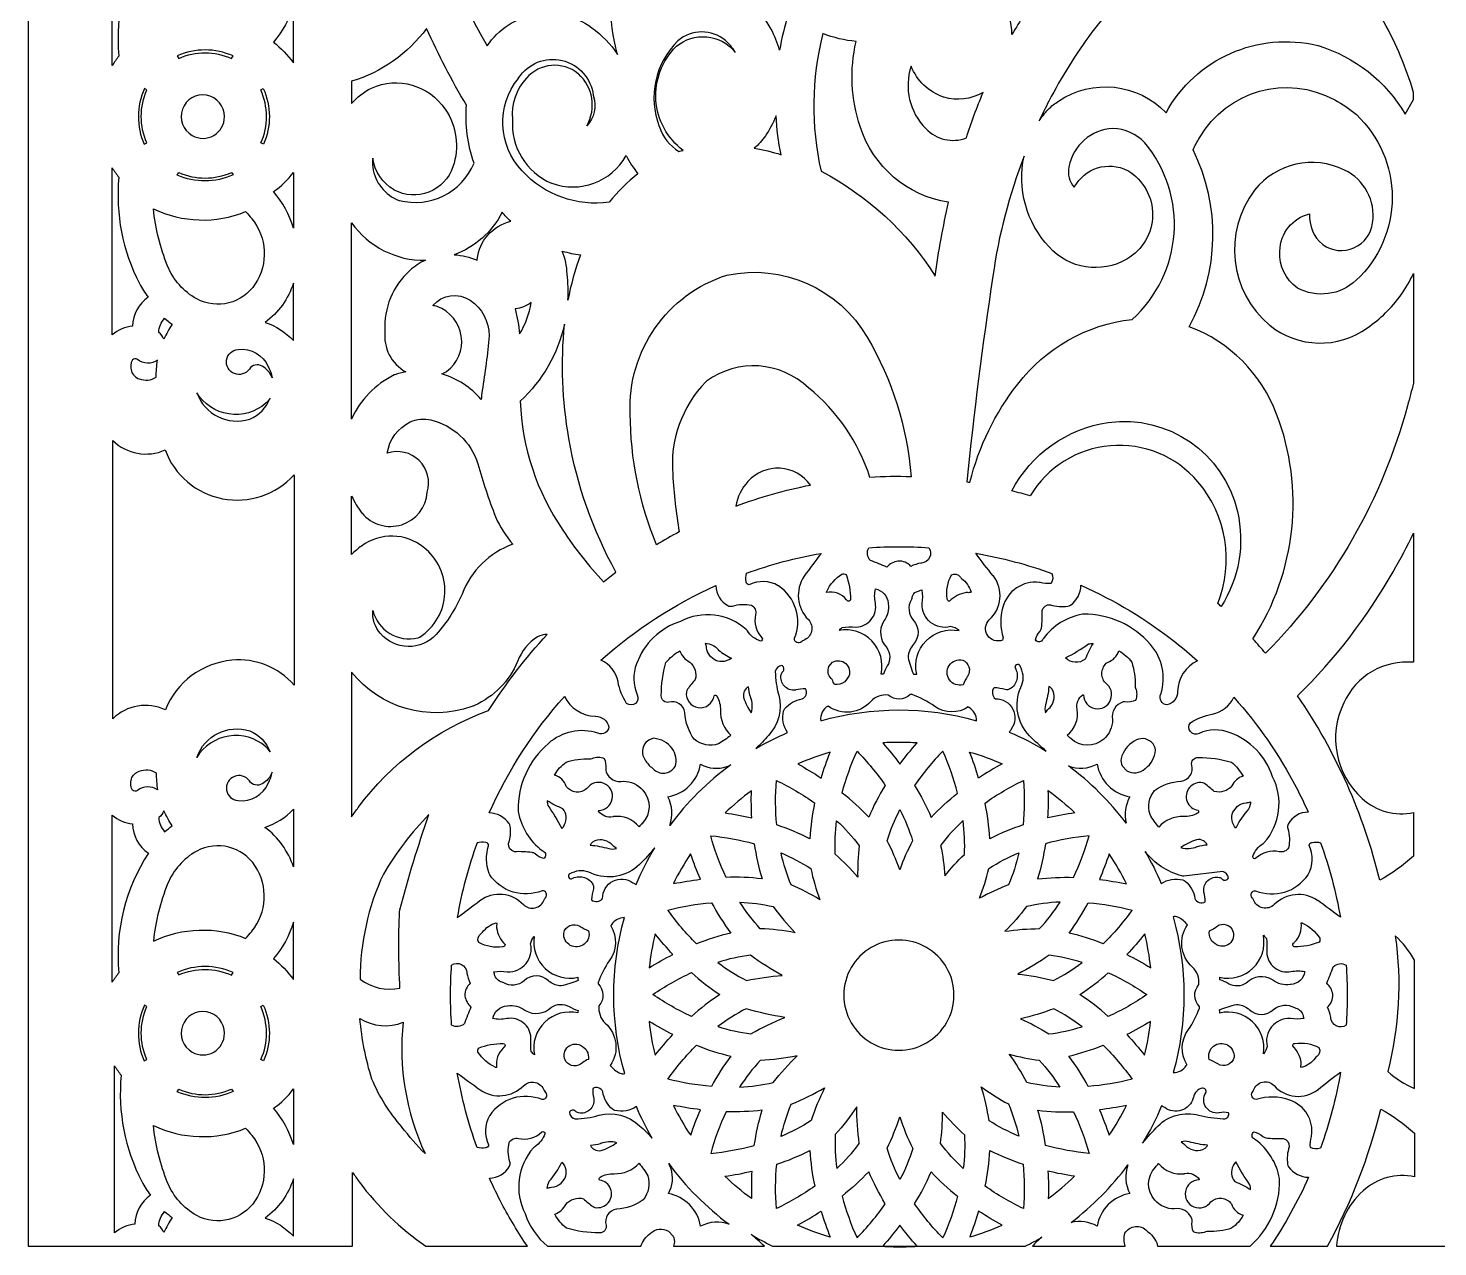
# Model space of a CAD drawing. Header units: millimetres. Extents: x 0 to 3267, y -2436 to 1995.
# Drawn here: x 5 to 610, y 896 to 1419 of the extents above; entities that cross this region are included whole.
import ezdxf

# ---------------------------------------------------------------- set-up
doc = ezdxf.new("R2010")
doc.units = ezdxf.units.MM
doc.layers.get('0').update_dxf_attribs({"color": 70})

msp = doc.modelspace()

# ---------------------------------------------------------------- linework, layer by layer
msp.add_lwpolyline([(4.53, 1753.43), (4.53, 896.12), (143.86, 896.12), (143.86, 927.77, 0.009471), (146.67, 923.81), (146.69, 923.78, 0.083857), (175.38, 896.12), (218.91, 896.12, -0.027911), (207.97, 914.38), (207.97, 914.38, -0.01601), (202.66, 925.34, 0.272942), (211.24, 930.47), (211.24, 930.47, 0.200382), (211.44, 932.4, -0.126086), (211.09, 940.69, -0.315244), (215.12, 942.38, 0.253192), (225.1, 945.18, -0.635674), (226.46, 944.43, -0.174006), (222.08, 938.86, 0.071955), (221.53, 938.39, 0.309122), (217.99, 910.11, 0.145059), (227.63, 896.12), (267.71, 896.12, -0.155743), (271.6, 901.55, 0.028374), (271.78, 901.7, -0.32866), (279.54, 902.62), (281.51, 900.44, -0.14691), (282.04, 897.3, -0.025208), (281.66, 896.12), (320.74, 896.12, 0.021045), (314.98, 901.22, 0.021569), (324.26, 896.12), (432.74, 896.12, 0.01661), (439.92, 899.98, 0.04819), (435.86, 896.12), (475.71, 896.12, -0.170305), (475.59, 901.69, -0.504697), (485.01, 902.71, 0.04685), (485.29, 902.46, -0.098879), (488.5, 898.89, 0.015307), (488.57, 898.78, -0.119935), (489.57, 896.12), (529.3, 896.12, 0.220968), (542.01, 924.72), (542.01, 924.72, 0.040738), (541.97, 925.13, 0.18911), (531.63, 941.86, 0.056188), (531.24, 942.09, -0.59076), (530.98, 945.23, -0.115398), (534.73, 943.28, 0.145999), (536.04, 942.69, 0.042699), (543.6, 942.35, -0.375003), (546.1, 938.84, 0.112272), (545.44, 931.33, 0.122396), (545.89, 930.2, 0.23689), (554.45, 925.71, -0.043958), (538.01, 896.12), (562.61, 896.12, 0.065309), (585.43, 955.01, -0.058059), (599.92, 944.69), (599.92, 925.96, 0.239527), (577.87, 919.94, 0.197463), (566.5, 896.12), (736.51, 896.12)], format="xyb")
for points in [[(173.16, 1563.39), (173.15, 1563.36, 0.122379), (173.5, 1480.83), (173.51, 1480.82, 0.072228), (201.68, 1411.43, -0.431154), (246.61, 1419.28, -0.084762), (257.7, 1407.8, -0.137766), (257.81, 1453.2, -0.241384), (211.43, 1481.06), (211.41, 1481.1, -0.159784), (197.24, 1544.96, -0.157175), (212.01, 1582.87, -0.05875), (223.16, 1593.68, -0.108279), (240.26, 1601.78), (240.26, 1638.63, 0.102935), (215.17, 1626.76), (215.13, 1626.73, 0.133595), (179.61, 1582.87, 0.047811)], [(40.59, 1403.02), (40.59, 1474.72, 0.143941), (49.37, 1470.96, 0.240026), (56.17, 1458.41, 0.169709), (43.46, 1407.07, 0.029874)], [(327.25, 1409.58, 0.055659), (323.59, 1418.7, 0.395396), (281.39, 1433.62), (281.39, 1433.62), (281.39, 1433.62, 0.005739), (281.35, 1433.6, 0.065592), (273.93, 1428.87, -0.175303), (283.31, 1455.97, 0.080081), (304.28, 1465.81, 0.157283), (331.01, 1425.22, 0.03302)], [(427.06, 1416.39, 0.242178), (413.04, 1442.38, 0.000922), (413.03, 1442.38, 0.095627), (403.22, 1446.6, 0.05336), (407.31, 1460.18, -0.234656), (432.19, 1424.83, 0.011136)], [(586.73, 1421.86, 0.26385), (534.85, 1454.94, 0.238453), (461.4, 1417.33), (461.39, 1417.32, 0.039127), (442.93, 1387.76), (442.92, 1387.75, 0.010178), (438.71, 1379.23, -0.036377), (442.62, 1384.21, -0.011246), (442.68, 1384.28, -0.05996), (447.04, 1387.71, -0.365466), (493.23, 1382.78, -0.338404), (558.41, 1411.65, -0.015048), (558.53, 1411.62, -0.187653), (595.92, 1382.18), (599.51, 1388.4), (599.51, 1391.47, 0.056329), (586.76, 1421.82)], [(118.44, 1428.85, -0.10692), (109.85, 1413.13, -0.074087), (118.44, 1404.19)], [(151.98, 1393.35, -0.366654), (183.56, 1384.34, -0.241339), (186.92, 1359.51, -0.461614), (161.75, 1349.56, -0.012762), (161.66, 1349.61, -0.223189), (152.5, 1363.22, 0.08463), (152.54, 1359.47, -0.012858), (152.55, 1359.37, 0.279866), (163.89, 1345.12, 0.371297), (196.05, 1361.07, -0.10317), (192.79, 1386.07, -0.032074), (175.66, 1418.93, -0.159416), (143.45, 1396.26), (143.45, 1386.67, -0.102967), (151.91, 1393.32, -0.009277), (151.98, 1393.35, 0.000026), (151.98, 1393.35)], [(285.82, 1366.6, -0.456281), (282.81, 1411.17, -0.021871), (282.94, 1411.29, -0.416399), (308.06, 1408.91, -0.001997), (308.08, 1408.9, -0.001335), (308.15, 1408.81, 0.07452), (304.04, 1413.75, 0.369526), (283.59, 1413.64, 0.300937), (275.58, 1376.81, -0.012953), (275.61, 1376.71, 0.178163), (284.02, 1366.17, -0.006003)], [(345.81, 1416.75, 0.11766), (345.05, 1357.63, -0.131154), (394.11, 1312.67, -0.024524), (399.85, 1344.34, -0.285353), (361.89, 1376.81, -0.138993), (360.12, 1413.38, -0.070323)], [(91.89, 1406.05), (92.52, 1407.14, 0.213387), (68.54, 1407.22), (69.17, 1406.13, -0.210982)], [(215.18, 1397.7, -0.703915), (247.23, 1390.18, 0.050316), (247.31, 1389.79, -0.276206), (244.45, 1377.22, 0.355113), (240.82, 1399.46, 0.010128), (240.76, 1399.51, 0.406656), (218.5, 1397.58, 0.218358), (212.59, 1379.99, 0.321525), (229.27, 1352.52, 0.014478), (229.38, 1352.48, 0.366444), (261.34, 1364.35, 0.051658), (266.44, 1356.58, 0.065365), (254.12, 1344.35, -0.245771), (216.68, 1357.78, 0.002733), (216.66, 1357.8, -0.373522), (215.06, 1397.53, 0), (215.06, 1397.53, 0.025239), (215.18, 1397.7, 0.000023), (215.18, 1397.7)], [(414.68, 1391.5, -0.204363), (397.74, 1389.41, -0.014349), (397.63, 1389.45, -0.216598), (383.75, 1402.76, 0.285047), (390.09, 1375.99, -0.008125), (390.13, 1375.94, 0.30338), (407.47, 1371.94, -0.02325)], [(55.54, 1392.56), (54.45, 1393.19, 0.213387), (54.37, 1369.21), (55.46, 1369.84, -0.210982)], [(104.43, 1392.56), (105.52, 1393.19, -0.213387), (105.59, 1369.21), (104.51, 1369.84, 0.210982)], [(594.03, 1304.4), (594.03, 1304.4), (594.03, 1304.4, 0), (594.03, 1304.4, 0), (594.03, 1304.4, 0.043492), (599.51, 1313.68), (599.51, 1266.7, -0.006057), (596.91, 1257, 0.002827), (596.91, 1256.98, -0.130029), (535.96, 1150.68, 0.00978), (530.54, 1156.9, 0.23937), (540.74, 1253.39, 0.215291), (503.22, 1290.91, 0.245165), (504.84, 1366.87, -0.028052), (507.6, 1371.96, 0.00719), (507.63, 1372.01, -0.407232), (565.67, 1388.32, 0.002528), (565.68, 1388.31, -0.055063), (574.97, 1381.96, -0.43301), (574.95, 1310.84, 0), (574.95, 1310.84), (574.95, 1310.84, -0.000001), (574.95, 1310.84, -0.32171), (549.63, 1307.52, -0.264015), (542.16, 1323.25, 0.017287), (542.17, 1323.39, -0.348328), (554.91, 1339.33, 0.242161), (560.45, 1326.28, 0.016042), (560.55, 1326.2, 0.57369), (581.96, 1335.56, 0.331667), (569.82, 1358.17, 0.352136), (531.29, 1349.54, 0.006207), (531.26, 1349.5, 0.399108), (537.72, 1291.53, 0.005595), (537.75, 1291.5, 0.33887), (579.7, 1290.48, 0.090047), (594.03, 1304.4, 0), (594.03, 1304.4, 0), (594.03, 1304.4), (594.03, 1304.4), (594.03, 1304.4), (594.03, 1304.4, 0), (594.03, 1304.4), (594.03, 1304.4), (594.03, 1304.4)], [(88.78, 1381.09, 1.753835), (74.98, 1373.05, -0.005242), (75.02, 1373.03, 0.584154), (88.78, 1381.05, -0.005242)], [(325.72, 1381.41, -0.054965), (321.16, 1372.84, -0.067113), (316.39, 1367.53, -0.035952), (327.9, 1364.77, -0.034452)], [(432.28, 1364.19, 0.057339), (418.85, 1312.58, -0.003059), (418.84, 1312.55, 0.013458), (407.73, 1224.33, -0.001635), (409, 1224.13, -0.105213), (429.53, 1266.26, -0.203502), (478.61, 1294.03, 0.404524), (484.06, 1369.89, 0.202873), (470.43, 1375.97, 0.348922), (451.55, 1359.54, -0.009966), (451.53, 1359.46, 0.245271), (453.82, 1350.8, -0.408407), (476.7, 1358, -0.018171), (476.82, 1357.93, -0.571526), (476.42, 1319.97, -0.35701), (442.99, 1325.15, -0.246358)], [(40.59, 1287.42), (40.59, 1359.12, 0.0299), (43.47, 1355.07, 0.144664), (52.35, 1309.44, 0.003754), (52.36, 1309.41, 0.033936), (56.01, 1303.62, 0.23668), (49.37, 1291.19, 0.143941)], [(91.89, 1357.17), (92.52, 1356.08, -0.213387), (68.54, 1356), (69.17, 1357.09, 0.210982)], [(118.44, 1333.27, 0.10604), (109.94, 1348.91, 0.077084), (118.44, 1357.18)], [(100.57, 1337.27, -0.327772), (102.03, 1309.27, 0.001268), (102.03, 1309.26, -0.389955), (76.91, 1302.82, -0.169114), (64.41, 1316.95, -0.071935), (58.3, 1341.56, 0.212255), (97.93, 1340.31, -0.025664), (100.54, 1337.31, 0.005122)], [(187.54, 1321.79, -0.09443), (197.34, 1319.42, -0.004778), (197.4, 1319.83, -0.317502), (211.79, 1336.16, -0.023686), (208.08, 1340.04, -0.188156)], [(143.45, 1251.28), (143.45, 1335.57, 0.250125), (175.18, 1319.44, 0.074724), (168.45, 1315.11, 0.003195), (168.43, 1315.09, 0.228289), (157.77, 1289.01, 0.304584), (166.74, 1271.48, 0.035311), (162.02, 1270.31, 0.034636), (161.76, 1270.2, 0.176703)], [(236.33, 1302.25, 0.044168), (235.98, 1313.52, 0.094778), (233.91, 1323.36, 0.037383), (241.72, 1321.73, 0.043204)], [(383.77, 1226.47, 0.022528), (366.05, 1226.18, 0.145186), (339.63, 1264.7, 0.361754), (295.88, 1267.57, 0.043303), (295.53, 1267.26, 0.001006), (295.52, 1267.25, 0.216881), (281.37, 1227.38, 0.028112), (284.15, 1202.85, 0.010715), (274.39, 1197.29, -0.096594), (263.09, 1253.54, 0.009559), (263.09, 1253.62, -0.339337), (304.66, 1313.06, -0.323493), (364.92, 1286.39), (364.92, 1286.39, -0.1123)], [(118.44, 1309.6, -0.157722), (106.27, 1292.73, -0.132017), (118.44, 1284.93)], [(182.17, 1270.64, 0.028758), (183.99, 1271.53, 0.029852), (184.19, 1271.66, 0.59948), (180.2, 1299.55, 0.009519), (180.12, 1299.58, 0.033899), (178.35, 1300.02, -0.378689), (194.39, 1302.24, -0.247311), (202.57, 1287.01, -0.015491), (199.55, 1263.52, 0.002313), (199.55, 1263.5, 0.011411), (199.06, 1259.64, 0.149619)], [(213.7, 1298.59, -0.037875), (215.57, 1287.78, 0.103699), (220.54, 1301.29, -0.144949)], [(62.82, 1285.54, 0.124616), (60.64, 1288.47, -0.18109), (63.12, 1294.51, 0.025283), (66.43, 1292, 0.047702)], [(234.88, 1291.96, -0.152252), (215.87, 1258.97, 0.141853), (234.15, 1203.57, -0.004171), (234.17, 1203.54, 0.042142), (251.65, 1181.39, -0.008544), (256.98, 1185.53, -0.084341), (236.77, 1242.91, -0.068697)], [(109.29, 1269.01, 0.169709), (105.07, 1273.98, 0.394398), (99.52, 1272.73, 0.000225), (99.52, 1272.73, -1.59835), (94.7, 1281.16, 0.009469), (94.77, 1281.17, -0.32586), (107.66, 1273.71, 0.016813), (107.72, 1273.59, -0.075408)], [(60.11, 1276.53, -0.320271), (51.47, 1276.76, -0.004628), (51.44, 1276.79, 0.385879), (49.32, 1276.63, 0.469381), (52.22, 1268.49, -0.001752), (52.23, 1268.49, 0.232572), (59.55, 1269.21, -0.04732)], [(108.45, 1260.21, -0.072653), (106.6, 1258.03, -0.001702), (106.59, 1258.02, -0.462228), (76.94, 1262.58, 0.40568), (99.7, 1251.24, 0.202051)], [(143.45, 1218.21, 0.05865), (147.88, 1210.91, 0.0079), (147.92, 1210.86, 0.673023), (175.96, 1219.81, 0.603155), (158.78, 1236.66, -0.25198), (168.61, 1250.04, -0.161292), (177.53, 1250.91, -0.26062), (197.66, 1232.09, 0.025127), (205.26, 1209.28, 0.009055), (205.28, 1209.21, 0.079499), (212.71, 1197.53, 0.217987), (190.89, 1176.12, -0.077893), (179.76, 1158.73, -0.447587), (155.78, 1159.18, -0.195062), (152.55, 1169.12, 0.411871), (171.92, 1157.3, 0.010021), (171.99, 1157.32, 0.063466), (172.63, 1157.59, 0.012201), (172.71, 1157.64, 0.515054), (174.4, 1196.16, 0.340802), (147.72, 1196.74, 0.04538), (143.45, 1193.14)], [(515.47, 1172.08, 0.277251), (506.91, 1224.36, 0.000964), (506.91, 1224.37, 0.513302), (434.87, 1218.25, 0.010593), (427, 1220.43, -0.240788), (468.42, 1249.77, -0.389063), (523.89, 1211.51, 0.00105), (523.89, 1211.5, -0.20241), (516.88, 1170.78, 0.00298)], [(63.44, 1126.44, 0.310382), (40.87, 1122.61), (40.87, 1242.03, 0.306898), (63.35, 1237.99, 0.562794), (118.71, 1227.29), (118.71, 1137.02, 0.245573), (92.04, 1147.68, 0.282449)], [(308.39, 1213.84, -0.041138), (340.52, 1222.93, 0.476377), (313.68, 1224.49, -0.000363), (313.68, 1224.49, 0.141192)], [(599.51, 1063.57, -0.058059), (585.01, 1053.24, 0.089996), (549.76, 1132.46, 0.068718), (590.82, 1185.72, 0), (590.82, 1185.72), (590.82, 1185.72), (590.82, 1185.72), (590.82, 1185.72, 0), (590.82, 1185.72, 0.018231), (599.51, 1202.28), (599.51, 1146.82, 0.321457), (569.58, 1129.35, 0.334492), (577.46, 1088.32, 0.239527), (599.51, 1082.3)], [(345.06, 1193.59, 0.003182), (337.83, 1183.8, 0.009137), (337.79, 1183.74, 0.359751), (339.6, 1165.15, -0.542986), (337.52, 1156.22, 0.0003), (337.52, 1156.22, 0.10273), (336.65, 1155.68, 0.000106), (336.65, 1155.68, -0.689472), (333.64, 1157.13, 0.35696), (326.78, 1179.65, 0.018009), (326.65, 1179.72, 0.246591), (314.22, 1180.14, -0.38702), (312.93, 1181.28, 0.015212), (312.92, 1181.4, -0.100428), (313.03, 1185.07, -0.044128)], [(378.09, 1190.27, 0.172528), (373.37, 1187.71, 0.009127), (366.28, 1190.52, -0.34438), (365.6, 1196.03, -0.034183), (391.42, 1196.02, -0.572364), (388.17, 1189.44, 0.025038), (387.97, 1189.41, 0.070049), (383.65, 1188.02, 0.229854), (378.3, 1190.29, 0.026266)], [(444.18, 1184.98, -0.23265), (443.9, 1180.72, -0.094057), (439.15, 1181.09, 0.036046), (438.87, 1181.15, 0.375254), (423.14, 1170.48, 0.149509), (423.27, 1157.36, -0.138981), (422.96, 1156.34, -0.813541), (417.29, 1165.09, 0.394034), (419.07, 1183.89, 0.010569), (419.01, 1183.96, -0.020964), (411.55, 1193.63, -0.043566)], [(355.78, 1184.48, -0.091014), (357.74, 1173.85, -0.736239), (356.11, 1173.46, 0.033484), (355.96, 1173.68, 0.283231), (347.39, 1176.79, -0.228325), (347.42, 1177.08, 0.026334), (347.52, 1177.27, -0.139464), (353.98, 1184.69, -0.190067)], [(401.02, 1184.35, -0.393266), (404.89, 1183.38, 0.089992), (405.38, 1182.85, -0.16382), (409.54, 1176.88, -0.109294), (407.91, 1176.74, 0.072994), (407.32, 1176.73, 0.157714), (400.23, 1173.07, -0.41618), (399.21, 1173.98, 0.019237), (399.19, 1174.14, -0.157137)], [(250.54, 1147.78, -0.077524), (299.9, 1179.74, 0.27282), (305.03, 1171.16, 0.200398), (306.96, 1170.96, -0.126073), (315.25, 1171.31, -0.31414), (316.94, 1167.29, 0.256102), (319.67, 1157.39, -0.682133), (318.99, 1155.94, -0.173835), (313.42, 1160.32, 0.071782), (312.96, 1160.87, 0.30924), (284.68, 1164.41, 0.23097), (265.83, 1146.17, 0.206899), (266.12, 1132.92, 0.007632), (266.14, 1132.87, -0.798796), (261.57, 1129.14, -0.104602), (257.88, 1138.46, 0.007178), (257.87, 1138.52, 0.240381)], [(370.82, 1141.74, 0.544442), (352.8, 1160.46, -0.056388), (354.19, 1161.78, -0.047134), (359.94, 1161.95, 0.024752), (360.14, 1161.95, 0.461272), (368.38, 1172.31, 0.00203), (368.38, 1172.32, -0.10036), (368.38, 1178.3, -0.351869), (373.88, 1172.2, 0.026933), (373.9, 1171.99, -0.207409), (372.05, 1164.57, 0.028018), (371.93, 1164.39, 0.342422), (373.27, 1153.14, -0.297973), (373.47, 1145.28, 0.005212), (373.45, 1145.24, 0.058241), (371.89, 1141.72, 0.018991)], [(385.07, 1176.58, 0.171937), (384.1, 1174.59, -0.102818), (383.84, 1173.81, 0.32266), (384.75, 1164.77, -0.381534), (384.83, 1154.62, -0.003614), (384.81, 1154.6, 0.170497), (382.44, 1148.95, 0.030056), (384.73, 1141.7, -0.025214), (386.15, 1141.73, -0.54822), (404.39, 1160.41, 0.177351), (400.65, 1162.15, -0.505449), (388.53, 1171.93, -0.019855), (388.55, 1172.09, 0.063046), (388.54, 1177.85, 0.041175)], [(456.69, 1179.9, -0.061997), (497.42, 1155.31, 0), (497.42, 1155.31, 0), (497.42, 1155.31), (497.42, 1155.31), (497.42, 1155.31), (497.42, 1155.31), (497.42, 1155.31, 0), (497.42, 1155.31, -0.015815), (506.72, 1147.5, 0.278744), (498.2, 1134.33, 0.011279), (498.2, 1134.24, -0.362867), (493.55, 1128.51, -0.499883), (490.9, 1133.05, 0.020108), (490.95, 1133.2, 0.267314), (486.53, 1154.45, 0.223725), (457.68, 1167.45, 0.039744), (457.36, 1167.42, 0.190135), (440.54, 1157.07, 0.056618), (440.31, 1156.68, -0.592127), (437.16, 1156.42, -0.115455), (439.12, 1160.17, 0.145994), (439.71, 1161.49, 0.0427), (440.04, 1169.04, -0.375043), (443.55, 1171.54, 0.112279), (451.06, 1170.88, 0.122739), (452.2, 1171.33, 0.236689)], [(195.07, 1127.84, -0.321294), (143.45, 1142.62), (143.45, 1080.49, -0.009501), (146.27, 1084.46, 0), (146.27, 1084.46), (146.27, 1084.46, 0), (146.27, 1084.46, -0.148962), (202.25, 1126.06, -0.043854), (227.42, 1158.75, 0.117026), (223.32, 1157.81, 0.160758), (214.75, 1147.22, -0.010576), (214.72, 1147.14, -0.187871), (196.25, 1128.29, -0.003386), (196.23, 1128.28, -0.02556)], [(290.63, 1113.75, -0.145714), (286.59, 1125.08, 0.021127), (286.57, 1125.25, 0.456741), (279.75, 1129.69, -0.496235), (276.46, 1132.44, 0.013632), (276.46, 1132.55, -0.072829), (278.45, 1146.74, -0.090045), (284.4, 1151.73, 0.196939), (288.65, 1146.95, -0.290106), (291.05, 1139.38, 0.035216), (287.67, 1135.22, 0.119668), (287.23, 1134.11, 0.998714), (299.11, 1132.47, -0.50893), (300.32, 1132.28, 0.009828), (300.36, 1132.21, -0.140201), (301.81, 1126.23, 0.001837), (301.81, 1126.22, 0.220422), (306.34, 1115.51, -0.038692), (300.97, 1111.78, -0.257389)], [(295.42, 1154.97, -0.212604), (300.83, 1152.32, 0.03878), (301.05, 1152.1, 0.080057), (306.61, 1148.61, -0.594869), (295.91, 1153.08, 0.011307), (295.9, 1153.17, 0.054074)], [(461.89, 1154.96, 0.033774), (458.51, 1148.19, -0.390936), (450.09, 1148.72, 0.034804), (459.93, 1154.71, -0.044317)], [(466.47, 1113.87, -0.393371), (452.3, 1114.09, 0.001599), (452.29, 1114.1, 0.007866), (450.76, 1115.5, 0.26526), (455.12, 1126.53, 0.020096), (455.09, 1126.69, -0.304806), (457.5, 1132.89, -0.251529), (457.77, 1132.81, 1.654558), (467.16, 1137.95, -0.434793), (468.06, 1146.79, 0.251678), (472.95, 1151.78, -0.11866), (478.5, 1146.82, -0.088629), (479.95, 1136.69, 0.103075), (480.13, 1135.67, -0.189129), (480.14, 1130.48, -0.133581), (475.59, 1129.84, 0.103111), (474.78, 1129.78, 0.392852), (470.27, 1122.21, -0.214713), (466.49, 1113.88, 0.00317)], [(317.06, 1109.83, -0.030943), (330.64, 1116.63, -0.210804), (329, 1125.9, -0.000187), (329, 1125.9, -0.115553), (329.52, 1126.93, -0.181125), (336.92, 1131.07, 0.451914), (338.39, 1135.43, 0.063584), (334.23, 1134.95, -0.031573), (333.98, 1134.9, -0.51169), (327.93, 1141.52, -0.000076), (327.93, 1141.53, -0.148973), (328.64, 1142.82, 0.530481), (328.16, 1145.44, 0.353094), (325.42, 1142.9, 0.067795), (326.88, 1132.77, -0.007097), (326.9, 1132.71, -0.257094), (322.42, 1115.38, -0.041934)], [(349.43, 1139.86, -0.311212), (348.47, 1145.04), (350.03, 1146.91, -0.695403), (357.04, 1140.84), (355.34, 1138.48, -0.219472), (350.79, 1137.31, 0.015795), (349.79, 1139.37, 0.075798)], [(406.1, 1137.19, -1.285934), (405.9, 1147.75, -0.464388), (408.04, 1140.95, 0.005292), (408.02, 1140.91, 0.034184)], [(441.79, 1108.71, -0.029778), (434.62, 1115.3, -0.308474), (430.86, 1136.07, -0.009981), (430.89, 1136.14, 0.230904), (430.94, 1144.37, -0.067077), (430.77, 1144.88, 0.970104), (428.35, 1144.52, -0.415161), (426.19, 1135.39, -0.209493), (424.19, 1135.11, 0.052719), (419.44, 1135.92, 0.457039), (419.98, 1131.18, -0.621337), (426.69, 1118.08, -0.017543), (425.92, 1116.8, -0.03632)], [(234.9, 1132.17, 0.278585), (248.07, 1123.64, 0.011424), (248.16, 1123.64, -0.362857), (253.89, 1118.99, -0.499623), (249.35, 1116.34, 0.020055), (249.2, 1116.39, 0.267297), (227.95, 1111.97, 0.223666), (214.95, 1083.12), (214.95, 1083.12, 0.040738), (214.99, 1082.71, 0.18911), (225.33, 1065.98, 0.056188), (225.72, 1065.75, -0.59076), (225.98, 1062.6, -0.115398), (222.23, 1064.56, 0.145999), (220.92, 1065.15, 0.042699), (213.36, 1065.49, -0.375003), (210.86, 1068.99, 0.112272), (211.52, 1076.5, 0.122449), (211.07, 1077.63, 0.237049), (202.5, 1082.13, -0.078608)], [(315.1, 1125.06, 0.17247), (314.73, 1132.05, -0.022465), (314.66, 1132.22, -0.063495), (313.93, 1136.32, 0.342331), (311.77, 1131.81, 0.070739)], [(383.34, 1133.05, -0.400267), (373.93, 1132.76, 0.226112), (366.43, 1130.06, -0.388924), (348.09, 1128.04, 0.303547), (344.91, 1121.69, -0.138293), (411.82, 1121.76, 0.266453), (408.72, 1127.35, -0.021014), (408.57, 1127.45, -0.007937), (408.31, 1127.65, -0.308535), (393.87, 1127.88, 0.061521), (384.14, 1132.99, -0.006952), (384.09, 1133.01, 0.167123)], [(442.88, 1136.47, -0.058626), (441.39, 1128.55, 0.121148), (441.43, 1125.14, -0.062979), (443.43, 1127.46, 0.321879), (444.22, 1135.44, 0.117752)], [(549.09, 1093.2), (549.09, 1093.2, -0.015492), (554.29, 1082.5, 0.27265), (545.72, 1077.37, 0.000001), (545.72, 1077.37), (545.72, 1077.37, 0.000004), (545.72, 1077.37, 0.200386), (545.52, 1075.43, -0.126086), (545.86, 1067.14, -0.315244), (541.84, 1065.46, 0.253192), (531.86, 1062.66, -0.635674), (530.5, 1063.41, -0.174006), (534.88, 1068.98, 0.071955), (535.43, 1069.44, 0.309122), (538.97, 1097.72, 0.231026), (520.72, 1116.57, 0.206506), (507.48, 1116.28, 0.00785), (507.42, 1116.26, -0.798726), (503.7, 1120.83, -0.104289), (513.02, 1124.52, 0.007066), (513.08, 1124.53, 0.240159), (522.33, 1131.85, -0.061228), (549.09, 1093.2, 0), (549.09, 1093.2), (549.09, 1093.2), (549.09, 1093.2), (549.09, 1093.2, 0), (549.09, 1093.2, 0), (549.09, 1093.2), (549.09, 1093.2)], [(108.45, 1108.4, 0.072653), (106.6, 1110.57, 0.001702), (106.59, 1110.58, 0.462228), (76.94, 1106.02, -0.40568), (99.7, 1117.37, -0.202051)], [(269.87, 1112.44, 0.343656), (269.39, 1105.05, -0.015307), (269.45, 1104.95, 0.098879), (272.67, 1101.38, -0.046849), (272.95, 1101.13), (272.95, 1101.13), (272.95, 1101.13, 0.504702), (282.37, 1102.14, 0.243138), (281.13, 1109.78, 0), (281.13, 1109.78), (281.13, 1109.78, 0), (281.13, 1109.78, 0.214687), (273.26, 1114.18, 0.159664)], [(487, 1112.53, 0.344239), (479.61, 1113.01, -0.015368), (479.51, 1112.95, 0.196343), (473.92, 1105.54, 0.14691), (474.45, 1102.4), (476.42, 1100.21, 0.32866), (484.18, 1101.14, -0.028374), (484.36, 1101.29, 0.214276), (488.74, 1109.15, 0.164359)], [(345.1, 1097.14, -0.019644), (348.95, 1108.22, 0.033246), (335.04, 1103.16, -0.021466)], [(365.52, 1080.31, 0.041777), (354.12, 1090.7, -0.042059), (360.5, 1108.65, -0.042394), (372.64, 1093.96, 0.039901)], [(378.91, 1112.46, 0.017321), (371.54, 1112.21, -0.021681), (378.92, 1103.13, -0.020973), (386.31, 1112.2, 0.017062), (378.92, 1112.46, -0.000224)], [(392.35, 1080.23, -0.035715), (403.73, 1090.67, 0.042138), (397.34, 1108.65, 0.042392), (385.19, 1093.96, -0.040408)], [(412.74, 1097.14, 0.019752), (408.87, 1108.28, -0.036457), (422.85, 1103.19, 0.021584)], [(268.53, 1091.92, -0.393472), (268.31, 1077.74, 0.001597), (268.3, 1077.73, 0.007869), (266.9, 1076.2, 0.264948), (255.87, 1080.56, 0.02026), (255.71, 1080.53, -0.304748), (249.51, 1082.94, -0.252296), (249.59, 1083.22, 1.651702), (244.45, 1092.6, -0.434258), (235.61, 1093.5, 0.251698), (230.62, 1098.4, -0.118711), (235.59, 1103.94, -0.08864), (245.71, 1105.39, 0.103081), (246.73, 1105.57, -0.189136), (251.92, 1105.58, -0.133575), (252.56, 1101.03, 0.12112), (252.7, 1099.84, 0.371567), (260.19, 1095.72, -0.214876), (268.51, 1091.94, 0.003352)], [(306.27, 1102.78, 0.075607), (280.09, 1076.77, 0.219273), (279.25, 1089.07, 0.154062), (288.53, 1093.86, 0.000659), (288.53, 1093.86, 0.153786), (293.33, 1103.06, 0.207373), (304.54, 1102.02, 0.021019), (304.7, 1102.08, 0.009371)], [(476.09, 1077.8, 0.071357), (451.31, 1102.33, 0.219309), (463.63, 1103.15, 0.154023), (468.42, 1093.87, 0.00075), (468.42, 1093.87, 0.154283), (477.65, 1089.07, 0.187848)], [(488.31, 1091.77, -0.144764), (499.64, 1095.81, 0.02091), (499.81, 1095.83, 0.456385), (504.24, 1102.65, -0.496242), (507, 1105.94, 0.013628), (507.11, 1105.94, -0.072826), (521.3, 1103.95, -0.089694), (526.29, 1098, 0.196927), (521.51, 1093.75, -0.290241), (513.93, 1091.35, 0.035218), (509.78, 1094.73, 0.103675), (509.02, 1095.06, 1.031814), (507.03, 1083.28, -0.507982), (506.84, 1082.08, 0.009672), (506.77, 1082.04, -0.139902), (500.79, 1080.59, 0.001743), (500.77, 1080.59, 0.220355), (490.07, 1076.06, -0.038694), (486.34, 1081.43, -0.257359)], [(60.11, 1092.07, 0.320271), (51.47, 1091.84, 0.004628), (51.44, 1091.82, -0.385879), (49.32, 1091.97, -0.469381), (52.22, 1100.11, 0.001752), (52.23, 1100.11, -0.232572), (59.55, 1099.39, 0.04732)], [(109.29, 1099.59, -0.169709), (105.07, 1094.63, -0.394398), (99.52, 1095.87, -0.000225), (99.52, 1095.87, 1.59835), (94.7, 1087.44, -0.009469), (94.77, 1087.43, 0.32586), (107.66, 1094.89, -0.016813), (107.72, 1095.02, 0.075408)], [(325.87, 1096.07, -0.042248), (342.31, 1086.42, 0.040282), (340.28, 1071.06, 0.037247), (326, 1076.98, -0.04167)], [(431.97, 1096.07, -0.04188), (431.84, 1077, 0.040568), (417.53, 1071.08, 0.037745), (415.51, 1086.41, -0.041858)], [(315.32, 1079.98, -0.019696), (315.16, 1091.65, 0.032306), (303.87, 1082.18, -0.020633)], [(442.51, 1079.98, 0.019836), (442.67, 1091.74, -0.036505), (454.05, 1082.19, 0.020921)], [(118.44, 1058.99, 0.158442), (106.17, 1075.94, 0.130583), (118.44, 1083.78)], [(234.84, 1077.02, -0.024783), (234.93, 1077.2, 0.296803), (234.21, 1083.95, -0.033774), (227.44, 1087.33, 0.044322), (227.69, 1085.37, -0.035008), (233.72, 1075.47, 0.128953), (234.84, 1077.02, 0.000135), (234.84, 1077.02)], [(529.53, 1086.98, -0.111421), (528.69, 1083.82, 0.078368), (523.21, 1075.63, -0.29291), (521.93, 1082.47), (523.91, 1085.09, -0.129457), (527.64, 1086.49, 0.01119), (527.72, 1086.5, 0.053993)], [(40.59, 1009.48), (40.59, 1081.18, 0.143941), (49.37, 1077.42, 0.240026), (56.17, 1064.87, 0.169709), (43.46, 1013.53, 0.029874)], [(62.82, 1083.06, -0.124616), (60.64, 1080.13, 0.18109), (63.12, 1074.09, -0.025283), (66.43, 1076.6, -0.047702)], [(147.1, 1010.75, 0.216255), (164.21, 1006.91, -0.02549), (164.07, 1039.96, -0.052385), (164.15, 1040.53, -0.020409), (176.66, 1081.44, 0.059709), (157.1, 1055.92, 0.109007)], [(360.8, 1054.59, 0.036746), (351.17, 1064.39, -0.044767), (351.74, 1078.79, -0.041914), (361.5, 1068.09, 0.036858)], [(378.85, 1057.76, 0.036535), (373.44, 1070.21, -0.041571), (378.94, 1083.57, -0.044488), (384.4, 1070.23, 0.03662)], [(398.17, 1055.14, -0.03659), (406.66, 1064.35, 0.042997), (406.07, 1078.84, 0.046814), (396.4, 1068.19, -0.037377)], [(319.7, 1053.85, 0.039807), (304.3, 1054.5, -0.042283), (297.65, 1072.37, -0.042055), (316.38, 1068.94, 0.040966)], [(438.07, 1053.81, -0.037331), (453.53, 1054.48, 0.042477), (460.19, 1072.36, 0.041577), (441.43, 1068.93, -0.036401)], [(100.57, 1031.33, 0.327772), (102.03, 1059.33, -0.001268), (102.03, 1059.34, 0.389955), (76.91, 1065.78, 0.169114), (64.41, 1051.65, 0.071935), (58.3, 1027.04, -0.212255), (97.93, 1028.29, 0.025664), (100.54, 1031.3, -0.005122)], [(197.32, 1069.34, 0.044232), (188.79, 1037.23, 0.004818), (198.54, 1044.53, -0.003613), (198.57, 1044.55, -0.383777), (217.28, 1042.77, 0.53926), (226.18, 1044.88, 0.000003), (226.18, 1044.88), (226.18, 1044.88, -0.000018), (226.18, 1044.88, -0.102824), (226.72, 1045.75, -0.000104), (226.72, 1045.75, 0.689824), (225.27, 1048.76, -0.356948), (202.76, 1055.62), (202.76, 1055.62, -0.063249), (202.47, 1056.19, -0.160464), (202.25, 1068.06, 0.42796), (201.15, 1069.46, -0.012029), (201.06, 1069.47, 0.092082)], [(273.65, 1067.17, -0.029206), (267.1, 1060.06, -0.308504), (246.33, 1056.3, -0.009981), (246.26, 1056.33, 0.230929), (238.03, 1056.38, -0.067415), (237.52, 1056.21, 0.97185), (237.88, 1053.79, -0.415242), (247.01, 1051.63, 0), (247.01, 1051.63), (247.01, 1051.63, -0.000001), (247.01, 1051.63, -0.209483), (247.29, 1049.63, 0.052734), (246.48, 1044.88, 0.457829), (251.22, 1045.41, -0.618864), (264.27, 1052.16, -0.019161), (265.62, 1051.43, -0.036045)], [(245.93, 1068.32, -0.058625), (253.85, 1066.83, 0.121172), (257.26, 1066.87, -0.062977), (254.94, 1068.87, 0.321448), (246.96, 1069.66, 0.11764)], [(484.27, 1065.55, -0.031219), (491.15, 1051.86, -0.203018), (500.45, 1053.4, -0.116831), (501.48, 1052.87, -0.181156), (505.63, 1045.47, 0.452325), (509.99, 1044.01, 0.064542), (509.51, 1048.16, -0.031878), (509.46, 1048.41, -0.5121), (516.08, 1054.47, -0.148562), (517.37, 1053.77, -0.00046), (517.37, 1053.76, 0.530816), (520, 1054.24, 0.342116), (517.58, 1056.96), (500.93, 1055.07, -0.092494), (500.01, 1055.13, -0.16624)], [(499.62, 1067.3, 0.172242), (506.61, 1067.67, -0.022339), (506.78, 1067.73, -0.063491), (510.88, 1068.47, 0.148139), (509.25, 1070.19, 0.000007), (509.25, 1070.19), (509.25, 1070.19, 0.000007), (509.25, 1070.19, 0.184767), (506.37, 1070.63, 0.070603)], [(559.62, 1069.37, -0.042745), (568.12, 1037.35, 0.003293), (558.36, 1044.57, 0.009076), (558.3, 1044.61, 0.359699), (539.71, 1042.8, -0.542109), (530.78, 1044.88, -0.000003), (530.78, 1044.88), (530.78, 1044.88, 0.000018), (530.78, 1044.88, 0.102824), (530.24, 1045.75, 0.000104), (530.24, 1045.75, -0.689824), (531.68, 1048.76, 0.356948), (554.2, 1055.62, 0.01803), (554.28, 1055.75, 0.246566), (554.7, 1068.18, -0.38697), (555.83, 1069.47, 0.015224), (555.96, 1069.48, -0.100328)], [(293.23, 1053.65, -0.019901), (289.05, 1064.59, 0.034044), (281.64, 1051.79, -0.020958)], [(344.55, 1044.89, 0.036776), (332.25, 1051.23, -0.04499), (327.87, 1064.98, -0.041857), (340.66, 1058.3, 0.036555)], [(413.11, 1045.49, 0.035955), (417.16, 1058.31, -0.046946), (429.96, 1065.04, -0.043349), (425.6, 1051.27, 0.036997)], [(464.6, 1053.62, -0.018242), (476.22, 1051.73, 0.033983), (468.78, 1064.59, -0.019944)], [(306.34, 1030.58, 0.037498), (291.59, 1025.93, -0.041956), (279.22, 1040.46, -0.043943), (298.02, 1043.62, 0.036917)], [(333.95, 1030.73, 0.035951), (318.98, 1032.45, -0.042873), (310.18, 1043.86, -0.043252), (324.53, 1041.92, 0.037179)], [(424.03, 1031.34, -0.036174), (438.9, 1032.48, 0.046365), (447.73, 1043.9, 0.04692), (433.29, 1041.92, -0.036858)], [(451.57, 1030.6, 0.040496), (459.83, 1043.61, -0.042543), (478.61, 1040.45, -0.042292), (466.26, 1025.94, 0.040683)], [(118.44, 1035.3, -0.10692), (109.85, 1019.59, -0.074087), (118.44, 1010.64)], [(249.35, 1008.78, -0.40032), (249.64, 999.36, 0.226093), (252.34, 991.87, -0.38209), (254.54, 973.78, 0.106009), (258.65, 970.4, 0.112648), (260.74, 970.23, -0.138397), (260.62, 1037.19, 0.254968), (255.02, 1034.11, -0.014702), (254.95, 1034.01, -0.008879), (254.73, 1033.71, -0.31259), (254.07, 1018.69, 0.056307), (249.41, 1009.58, -0.006951), (249.39, 1009.52, 0.167053)], [(507.61, 999.06, -0.40032), (507.32, 1008.47, 0.226093), (504.62, 1015.96, -0.38209), (502.41, 1034.05, 0.106009), (498.31, 1037.44, 0.112648), (496.22, 1037.6, -0.138397), (496.33, 970.65, 0.254968), (501.94, 973.72, -0.014702), (502.01, 973.82, -0.008879), (502.23, 974.12, -0.31259), (502.89, 989.15, 0.056307), (507.55, 998.26, -0.006951), (507.57, 998.31, 0.167053)], [(198.05, 1026.46, -0.393806), (199.02, 1030.33, 0.000217), (199.03, 1030.33, 0.088977), (199.68, 1030.94, -0.164994), (205.59, 1035, -0.318329), (205.82, 1034.09, -0.000005), (205.82, 1034.09), (205.82, 1034.09, 0.000007), (205.82, 1034.09, 0.134909), (205.68, 1032.76, 0.157732), (209.33, 1025.67, -0.416295), (208.42, 1024.65, 0.019257), (208.27, 1024.63, -0.157121)], [(245.21, 1031.54, -1.195355), (234.53, 1030.58, -0.521817), (241.45, 1033.48, 0.005298), (241.49, 1033.46, 0.034184)], [(281.45, 1021.35, -0.020928), (273.81, 1030.2, 0.032705), (271.27, 1015.69, -0.021084)], [(486.63, 1015.66, 0.036368), (484.07, 1030.24, -0.021695), (476.4, 1021.36, -0.022354)], [(514.41, 1032.97, -0.459154), (521.45, 1032.44, -0.76505), (515.24, 1025.42, 0.012291), (515.15, 1025.46, -0.342958), (511.85, 1031.5, 0.065565), (514.18, 1032.76, 0.038808)], [(516.29, 1011.58, 0.544406), (535.02, 1029.6, -0.056408), (536.34, 1028.21, -0.047495), (536.51, 1022.46, 0.0249), (536.5, 1022.26, 0.46133), (546.86, 1014.02, 0.002028), (546.88, 1014.02, -0.10038), (552.86, 1014.02, -0.352066), (546.76, 1008.52, 0.026943), (546.55, 1008.5, -0.207257), (539.13, 1010.34, 0.027961), (538.94, 1010.47, 0.342296), (527.7, 1009.13, -0.283658), (520.11, 1008.76, 0.063611), (516.28, 1010.51, 0.019003)], [(559.04, 1026.62, -0.09103), (548.41, 1024.66, -0.737187), (548.02, 1026.28, 0.066982), (548.44, 1026.62, 0.223418), (551.28, 1034.97, -0.295042), (551.64, 1034.98, 0.02636), (551.82, 1034.88, -0.139438), (559.24, 1028.42, -0.190072)], [(599.95, 1018.96, 0.07688), (591.7, 1029.33, -0.098204), (588.47, 971.19, 0.092926), (599.99, 963.9)], [(240.67, 1011.59, 0.025263), (240.7, 1010.17, -0.03011), (233.44, 1007.88, -0.148523), (228.59, 1009.6, -0.000002), (228.59, 1009.6), (228.59, 1009.6, -0.000002), (228.59, 1009.6, -0.020323), (228.04, 1010.04, 0.398098), (217.53, 1010.1, -0.317261), (208.59, 1009.28, 0.072672), (208.05, 1009.5, -0.299212), (204.86, 1012.87, 0.032347), (204.8, 1013.12, -0.009184), (204.55, 1013.97, -0.062711), (210.31, 1013.99, 0.019741), (210.47, 1013.97, 0.501432), (220.28, 1025.97, -0.13108), (221.87, 1029.14, 0.533278)], [(354.82, 1003.92, 0.57735), (390.31, 983.43, 0.57735), (390.31, 1024.41, 0.57735)], [(192.13, 1003.53, 0.172674), (194.69, 998.81, 0.009125), (191.88, 991.72, -0.343676), (186.38, 991.04, -0.03418), (186.38, 1016.86, -0.572111), (192.97, 1013.61, 0.024953), (192.99, 1013.41, 0.070487), (194.4, 1009.07, 0.221771), (192.11, 1003.78, 0.031774)], [(328.4, 1012.36, -0.035913), (314.81, 1021.04, 0.046262), (300.69, 1017.99, 0.042984), (313.02, 1010.19, -0.035964)], [(429.57, 1012.97, -0.036227), (444.87, 1010.21, 0.04602), (457.15, 1017.94, 0.042643), (442.98, 1021.03, -0.035828)], [(564.83, 1004.31, 0.172674), (562.27, 1009.03, 0.009125), (565.07, 1016.12, -0.343697), (570.58, 1016.8, -0.034301), (570.58, 990.97, -0.572138), (563.99, 994.23, 0.024953), (563.97, 994.43, 0.070487), (562.56, 998.77, 0.221771), (564.85, 1004.05, 0.031774)], [(91.89, 1012.51), (92.52, 1013.6, 0.213387), (68.54, 1013.68), (69.17, 1012.59, -0.210982)], [(301.65, 1004.18, 0.039947), (289.39, 994.77, -0.042101), (272.82, 1004.17, -0.042999), (289.4, 1013.57, 0.038292)], [(456.19, 1004.15, 0.039947), (468.44, 1013.56, -0.042101), (485.02, 1004.16, -0.042999), (468.44, 994.76, 0.038292)], [(55.54, 999.02), (54.45, 999.64, 0.213387), (54.37, 975.66), (55.46, 976.29, -0.210982)], [(104.43, 999.02), (105.52, 999.64, -0.213387), (105.59, 975.66), (104.51, 976.29, 0.210982)], [(240.67, 996.26, 0.544406), (221.94, 978.24, -0.056408), (220.62, 979.63, -0.047495), (220.45, 985.37, 0.0249), (220.45, 985.57, 0.46133), (210.09, 993.82, 0.002028), (210.08, 993.82, -0.10038), (204.1, 993.82, -0.352066), (210.2, 999.31, 0.026943), (210.41, 999.34, -0.207257), (217.83, 997.49, 0.027961), (218.02, 997.37, 0.342296), (229.26, 998.71, -0.283658), (236.85, 999.07, 0.063611), (240.68, 997.33, 0.019003)], [(516.29, 996.25, 0.025263), (516.26, 997.67, -0.03011), (523.52, 999.96, -0.148523), (528.37, 998.24, -0.000002), (528.37, 998.24), (528.37, 998.24, -0.000002), (528.37, 998.24, -0.020323), (528.92, 997.8, 0.398098), (539.43, 997.74, -0.317261), (548.37, 998.56, 0.072672), (548.91, 998.34, -0.299212), (552.09, 994.97, 0.032347), (552.16, 994.71, -0.009184), (552.41, 993.86, -0.062711), (546.65, 993.85, 0.01974), (546.49, 993.86, 0.500801), (536.67, 981.88, -0.122642), (535.1, 978.79, 0.531275)], [(88.78, 987.54, 1.753835), (74.98, 979.5, -0.005242), (75.02, 979.48, 0.584154), (88.78, 987.5, -0.005242)], [(165.54, 992.3, 0.134842), (174.98, 935.94, -0.039427), (165.08, 947.29, 0.019905), (164.98, 947.41, -0.078798), (152.16, 967.79, -0.055108), (147.02, 993.94, 0.247428)], [(329.5, 994.37, -0.036136), (312.92, 998.1, 0.045867), (300.69, 990.39, 0.042942), (314.96, 987.29, -0.035232)], [(430.68, 993.77, -0.035757), (442.93, 987.28, 0.04656), (457.15, 990.34, 0.042456), (444.97, 998.06, -0.036808)], [(271.21, 992.67, 0.036368), (273.76, 978.09, -0.021695), (281.43, 986.97, -0.022354)], [(476.39, 986.98, -0.021094), (484.02, 978.14, 0.032696), (486.56, 992.64, -0.021079)], [(197.92, 981.22, -0.09103), (208.55, 983.18, -0.737187), (208.94, 981.55, 0.066982), (208.52, 981.22, 0.223418), (205.68, 972.87, -0.295042), (205.32, 972.85, 0.02636), (205.14, 972.95, -0.139438), (197.72, 979.42, -0.190072)], [(242.55, 974.87, -0.459154), (235.51, 975.4, -0.76505), (241.72, 982.42, 0.012291), (241.81, 982.38, -0.342958), (245.11, 976.34, 0.065565), (242.78, 975.07, 0.038808)], [(306.27, 977.73, 0.040496), (298, 964.72, -0.042543), (279.22, 967.88, -0.042292), (291.57, 982.39, 0.040683)], [(451.5, 977.75, 0.037496), (466.25, 982.4, -0.041725), (478.62, 967.87, -0.043938), (459.82, 964.71, 0.036917)], [(511.75, 976.3, -1.195355), (522.43, 977.26, -0.521817), (515.5, 974.36, 0.005298), (515.47, 974.38, 0.034184)], [(558.91, 981.38, -0.393806), (557.93, 977.51, 0.000217), (557.93, 977.51, 0.088977), (557.28, 976.9, -0.164994), (551.37, 972.83, -0.318329), (551.14, 973.74, -0.000005), (551.14, 973.74), (551.14, 973.74, 0.000007), (551.14, 973.74, 0.134909), (551.28, 975.07, 0.157732), (547.63, 982.16, -0.416295), (548.54, 983.19, 0.019257), (548.69, 983.2, -0.157121)], [(334.79, 977.84, -0.035792), (318.97, 975.89, 0.046545), (310.1, 964.43, 0.046962), (324.56, 966.41, -0.03665)], [(425.88, 978.6, 0.035614), (438.78, 975.96, -0.043177), (447.66, 964.47, -0.042736), (433.47, 966.38, 0.037919)], [(41.59, 901.88), (41.59, 973.58, 0.0299), (44.47, 969.53, 0.144664), (53.35, 923.89, 0.003754), (53.36, 923.87, 0.033936), (57.01, 918.08, 0.23668), (50.37, 905.64, 0.143941)], [(197.36, 938.46, -0.044074), (188.84, 970.48, 0.003166), (198.6, 963.27, 0.009113), (198.66, 963.22, 0.359699), (217.25, 965.03, -0.54211), (226.18, 962.96, -0.000003), (226.18, 962.96), (226.18, 962.96, 0.000018), (226.18, 962.96, 0.102824), (226.72, 962.09, 0.000103), (226.72, 962.09, -0.689824), (225.27, 959.07, 0.356948), (202.76, 952.21, 0.018019), (202.68, 952.09, 0.246588), (202.26, 939.66, -0.38696), (201.12, 938.37, 0.015224), (201, 938.35, -0.099786)], [(559.54, 938.22, -0.232939), (555.27, 938.5, -0.094237), (555.65, 943.24, 0.026973), (555.69, 943.46, 0.366834), (546.4, 958.81, 0.165307), (531.91, 959.13, -0.618957), (530.4, 962.28, 0.088213), (530.81, 963.06, -0.567416), (539.63, 965.11, 0.394308), (558.45, 963.33, 0.010571), (558.51, 963.38, -0.021012), (568.21, 970.86, -0.045131)], [(91.89, 963.62), (92.52, 962.53, -0.213387), (68.54, 962.46), (69.17, 963.54, 0.210982)], [(118.44, 939.73, 0.10604), (109.94, 955.36, 0.077084), (118.44, 963.63)], [(272.5, 942.58, -0.030674), (265.76, 956.04, -0.209088), (256.5, 954.44, -0.115794), (255.47, 954.96, -0.181156), (251.33, 962.36, 0.452325), (246.97, 963.82, 0.064542), (247.45, 959.67, -0.031878), (247.5, 959.42, -0.5121), (240.88, 953.37, -0.148564), (239.59, 954.07, -0.000457), (239.59, 954.07, 0.530816), (236.96, 953.6, 0.353494), (239.5, 950.85, 0.067409), (249.63, 952.32, -0.007011), (249.69, 952.33, -0.256894), (267.02, 947.86, -0.041417)], [(346.61, 964.18, 0.035287), (340.76, 950.08, -0.047277), (327.87, 943.29, -0.043444), (332.25, 957.09, 0.036549)], [(413.86, 964.62, 0.036226), (425.54, 957.2, -0.045315), (429.97, 943.35, -0.041664), (417.24, 949.99, 0.036653)], [(483.18, 940.43, -0.026668), (489.83, 947.76, -0.27268), (507.31, 952.33, 0.044668), (517.78, 950.85, -0.019979), (517.94, 950.83, 0.550635), (520.07, 953.39, 0.13311), (516.16, 953.39, -0.030787), (515.91, 953.34, -0.637598), (510.27, 961.98, 0.603505), (508.86, 963.96, 0.321772), (504.97, 960.02, -0.029088), (504.92, 959.79, -0.530223), (492.67, 955.68, -0.013184), (491.33, 956.38, -0.036491)], [(293.24, 954.71, -0.018242), (281.62, 956.6, 0.033983), (289.06, 943.74, -0.019944)], [(319.77, 954.52, -0.037331), (304.31, 953.84, 0.042477), (297.65, 935.97, 0.041577), (316.4, 939.4, -0.036401)], [(360.39, 956, -0.035912), (351.18, 944.09, 0.043302), (351.77, 929.49, 0.047078), (361.49, 940.2, -0.036702)], [(378.85, 951.69, 0.036391), (384.42, 938.12, -0.046667), (378.95, 924.72, -0.042422), (373.43, 938.15, 0.036303)], [(397.22, 953.73, 0.036714), (406.66, 943.95, -0.044799), (406.1, 929.54, -0.041868), (396.35, 940.23, 0.036929)], [(438.13, 954.48, 0.039807), (453.53, 953.83, -0.042283), (460.19, 935.96, -0.042055), (441.46, 939.39, 0.040966)], [(464.61, 954.68, -0.019901), (468.78, 943.74, 0.034044), (476.19, 956.54, -0.020958)], [(100.57, 943.73, -0.327772), (102.03, 915.73, 0.001268), (102.03, 915.72, -0.389955), (76.91, 909.28, -0.169114), (64.41, 923.4, -0.071935), (58.3, 948.01, 0.212255), (97.93, 946.77, -0.025664), (100.54, 943.76, 0.005122)], [(257.34, 940.54, 0.172242), (250.35, 940.16, -0.022339), (250.18, 940.1, -0.063491), (246.08, 939.36, 0.148139), (247.71, 937.65, 0.000007), (247.71, 937.65), (247.71, 937.65, 0.000007), (247.71, 937.65, 0.184767), (250.59, 937.2, 0.070603)], [(511.03, 939.52, -0.058625), (503.11, 941, 0.121172), (499.7, 940.97, -0.062977), (502.02, 938.97, 0.321448), (509.99, 938.17, 0.11764)], [(325.87, 912.27, -0.04187), (326, 931.33, 0.040568), (340.31, 937.25, 0.037739), (342.32, 921.92, -0.041376)], [(431.97, 912.26, -0.042248), (415.52, 921.91, 0.040282), (417.56, 937.27, 0.037247), (431.83, 931.35, -0.04167)], [(522.11, 930.81, -0.024783), (522.03, 930.63, 0.296803), (522.75, 923.89, -0.033774), (529.52, 920.5, 0.044322), (529.27, 922.47, -0.035008), (523.24, 932.36, 0.128953), (522.11, 930.81, 0.000135), (522.11, 930.81)], [(227.43, 920.86, -0.111421), (228.27, 924.01, 0.078368), (233.75, 932.21, -0.29291), (235.02, 925.37), (233.05, 922.75, -0.129457), (229.32, 921.34, 0.01119), (229.23, 921.33, 0.053993)], [(268.65, 916.07, -0.144764), (257.32, 912.03, 0.02091), (257.15, 912.01, 0.456385), (252.71, 905.18, -0.496242), (249.96, 901.89, 0.013628), (249.85, 901.89, -0.072826), (235.66, 903.88, -0.089694), (230.67, 909.84, 0.196927), (235.45, 914.09, -0.290241), (243.02, 916.49, 0.035218), (247.18, 913.11, 0.103675), (247.94, 912.78, 1.031814), (249.93, 924.55, -0.507982), (250.12, 925.76, 0.009672), (250.19, 925.79, -0.139902), (256.17, 927.24, 0.001743), (256.19, 927.24, 0.220355), (266.89, 931.77, -0.038694), (270.62, 926.41, -0.257359)], [(279.65, 931.63, 0.075321), (305.6, 905.53, 0.218286), (293.33, 904.68, 0.154021), (288.54, 913.97, 0.000751), (288.54, 913.97, 0.151392), (279.5, 918.73, 0.217015), (280.55, 929.58, 0.014645), (280.5, 929.69, 0.011507)], [(315.32, 928.35, 0.019836), (315.17, 916.59, -0.036505), (303.78, 926.14, 0.020921)], [(365.51, 928.12, -0.035794), (354.11, 917.66, 0.042138), (360.5, 899.68, 0.042428), (372.65, 914.38, -0.037617)], [(392.33, 928.01, 0.041733), (403.72, 917.63, -0.042059), (397.34, 899.68, -0.042377), (385.2, 914.36, 0.041192)], [(442.51, 928.35, -0.019696), (442.67, 916.68, 0.032306), (453.97, 926.15, -0.020633)], [(452.42, 906.31, 0.071042), (476.85, 931.01, 0.218407), (477.7, 918.77, 0.154025), (468.43, 913.98, 0.000659), (468.43, 913.97, 0.154229), (463.63, 904.75, 0.18677)], [(488.43, 915.92, -0.39341), (488.65, 930.1, 0.001597), (488.66, 930.11, 0.007869), (490.06, 931.64, 0.264948), (501.08, 927.27, 0.02026), (501.24, 927.3, -0.304748), (507.45, 924.9, -0.252296), (507.37, 924.62, 1.651702), (512.51, 915.24, -0.434258), (521.35, 914.34, 0.251698), (526.34, 909.44, -0.118711), (521.37, 903.89, -0.08864), (511.24, 902.44, 0.103081), (510.23, 902.27, -0.189136), (505.04, 902.25, -0.133575), (504.4, 906.8, 0.12112), (504.26, 908, 0.371366), (496.77, 912.12, -0.215067), (488.44, 915.9, 0.003339)], [(118.44, 925.05, -0.157722), (106.27, 908.19, -0.132017), (118.44, 900.39)], [(62.82, 902, 0.124616), (60.64, 904.93, -0.18109), (63.12, 910.97, 0.025283), (66.43, 908.46, 0.047702)], [(345.1, 911.19, 0.019752), (348.97, 900.05, -0.036457), (334.99, 905.14, 0.021584)], [(412.74, 911.19, -0.019644), (408.89, 900.11, 0.033246), (422.79, 905.17, -0.021466)], [(378.92, 895.87, 0.017321), (386.29, 896.12, -0.021681), (378.91, 905.2, -0.020973), (371.53, 896.13, 0.017062), (378.92, 895.87, -0.000224)]]:
    msp.add_lwpolyline(points, format="xyb", close=True)

doc.saveas('drawing.dxf')
